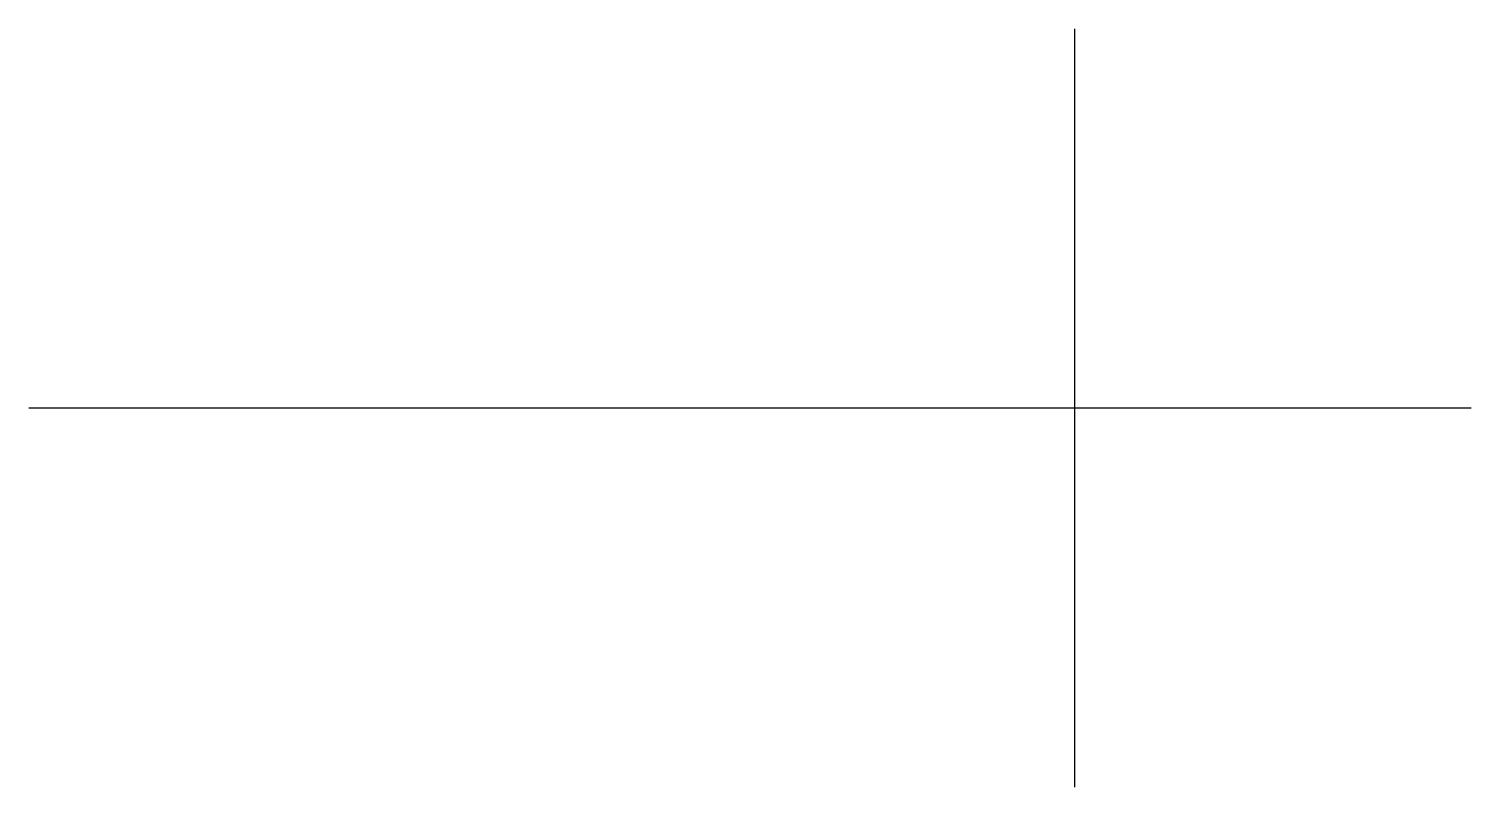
# Model space of a CAD drawing. Extents: x 925.335 to 925.471, y 377.667 to 377.739.
import ezdxf

# ---------------------------------------------------------------- set-up
doc = ezdxf.new("R2010")
doc.units = 0
doc.header["$LTSCALE"] = 96
doc.header["$MEASUREMENT"] = 0
doc.layers.get('0').update_dxf_attribs({"linetype": 'CONTINUOUS'})

msp = doc.modelspace()

# ---------------------------------------------------------------- linework, layer by layer
msp.add_line((925.43343, 377.73854), (925.43343, 377.6674))
at = {"linetype": 'CONTINUOUS'}
msp.add_line((925.33526, 377.70297), (925.47067, 377.70297), dxfattribs=at)

doc.saveas('drawing.dxf')
